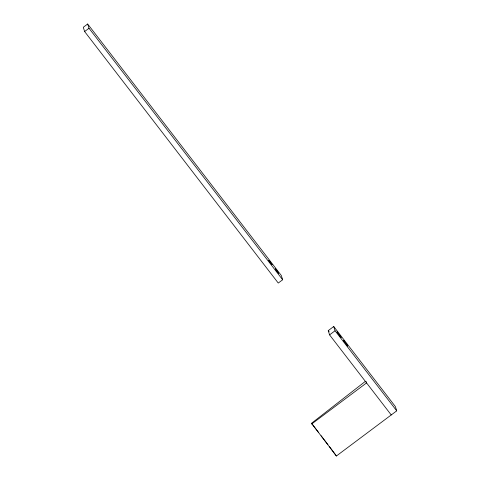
<?xml version="1.0" encoding="UTF-8"?>
<svg xmlns="http://www.w3.org/2000/svg" width="480" height="480" viewBox="0 0 480 480"><rect width="100%" height="100%" fill="white"/><g stroke="black" fill="none" stroke-linecap="round" stroke-linejoin="round"><path stroke-width="0.72" d="M391.23 414.954L329.574 334.872L328.242 330.618L333.726 326.508L395.382 406.596L396.714 410.85L336.39 456L311.52 423.294L365.346 381.372M87.672 24L83.286 27.282L84.618 31.536L278.262 283.056L282.654 279.768L281.316 275.514L87.672 24L89.004 28.254L282.654 279.768M84.618 31.536L89.004 28.254M329.574 334.872L335.058 330.762L333.726 326.508M311.73 423.966L366.57 382.92L366.15 381.582M335.058 330.762L396.714 410.85M328.242 330.618L329.154 331.8M311.52 423.294L318.366 432.192M321.108 435.756L327.96 444.654M329.328 446.43L336.39 456M268.728 260.34L271.992 264.744L268.728 260.34M337.038 331.98L341.118 337.482L337.038 331.98M343.566 340.452L347.646 345.96L343.566 340.452M275.286 268.83L278.538 273.198L275.286 268.83"/></g></svg>
